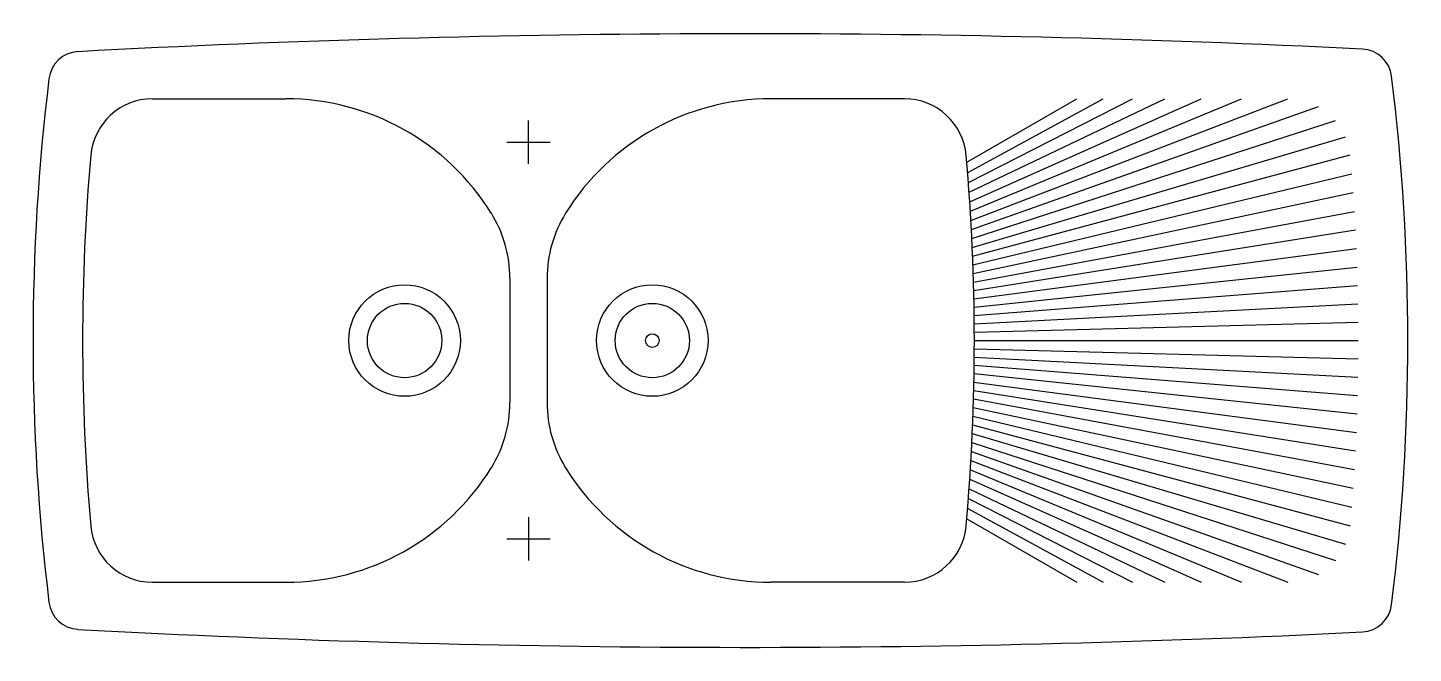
# Model space of a CAD drawing. Extents: x 1466 to 2584, y -340 to 165.
import ezdxf

# ---------------------------------------------------------------- set-up
doc = ezdxf.new("R2010")
doc.units = 0
doc.header["$LTSCALE"] = 25
doc.header["$MEASUREMENT"] = 0
doc.layers.get('0').update_dxf_attribs({"linetype": 'CONTINUOUS'})

# ---------------------------------------------------------------- blocks, each defined once
blk = doc.blocks.new('A$C6A7A6D4D')
for p, q in [((95.9, 442.1), (203.7, 442.1)), ((703.1, 442.1), (595.3, 442.1)), ((753.4, 390.9), (842.2, 442.1)), ((754.1, 382.7), (863.6, 442.1)), ((754.7, 374.6), (887.2, 442.1)), ((755.3, 366.8), (913.3, 442.1)), ((755.8, 359), (942.5, 442.1)), ((756.3, 351.4), (975.3, 442.1)), ((756.7, 344), (1012.5, 442.1)), ((757.1, 336.6), (1037.4, 435.9)), ((399.5, 389.6), (399.5, 424.6)), ((757.5, 329.4), (1051, 424.7)), ((382, 407.1), (417, 407.1)), ((757.8, 322.2), (1059.2, 411.5)), ((758.1, 315.1), (1062.9, 396.8)), ((758.4, 308.1), (1064.2, 381.5)), ((758.6, 301.2), (1065.3, 366.4)), ((758.8, 294.3), (1066.3, 351.3)), ((759, 287.5), (1067.1, 336.3)), ((759.2, 280.7), (1067.9, 321.3)), ((759.3, 273.9), (1068.5, 306.4)), ((384.5, 297.1), (384.5, 197.1)), ((414.5, 297.1), (414.5, 197.1)), ((759.4, 267.2), (1068.9, 291.6)), ((759.4, 260.5), (1069.2, 276.7)), ((759.5, 253.8), (1069.4, 261.9)), ((759.5, 247.1), (1069.5, 247.1)), ((759.5, 240.5), (1069.4, 232.4)), ((759.4, 233.8), (1069.2, 217.6)), ((759.4, 227.1), (1068.9, 202.7)), ((759.2, 213.6), (1067.9, 173)), ((759.3, 220.4), (1068.5, 187.9)), ((759, 206.8), (1067.1, 158)), ((758.6, 193.1), (1065.3, 127.9)), ((758.8, 200), (1066.3, 143)), ((758.1, 179.2), (1062.9, 97.5)), ((758.4, 186.2), (1064.2, 112.8)), ((757.8, 172.1), (1059.2, 82.8)), ((757.1, 157.7), (1037.4, 58.4)), ((757.5, 164.9), (1051, 69.6)), ((756.7, 150.3), (1012.5, 52.1)), ((755.8, 135.3), (942.5, 52.1)), ((756.3, 142.9), (975.3, 52.1)), ((755.3, 127.5), (913.3, 52.1)), ((754.7, 119.7), (887.2, 52.1)), ((399.5, 104.6), (399.5, 69.6)), ((753.4, 103.4), (842.2, 52.1)), ((754.1, 111.6), (863.6, 52.1)), ((382, 87.1), (417, 87.1)), ((95.9, 52.1), (203.7, 52.1)), ((703.1, 52.1), (595.3, 52.1))]:
    blk.add_line(p, q)
for centre, radius in [((299.5, 247.1), 45), ((499.5, 247.1), 45), ((299.5, 247.1), 30), ((499.5, 247.1), 30), ((499.5, 247.1), 5.5)]:
    blk.add_circle(centre, radius)
for centre, radius, start, end in [((574.2, -9505.4), 10000, 87.14215, 93.08647), ((1071.6, 457.2), 25, 7.0366, 87.1422), ((37.1, 455.2), 25, 93.0865, 173.0328), ((-630.5, 247.1), 1740, 352.9634, 7.0366), ((1739.5, 247.1), 1740, 173.0328, 186.9672), ((95.9, 392.1), 50, 90, 174.9584), ((203.7, 247.1), 195, 31.7569, 90), ((595.3, 247.1), 195, 90, 148.2431), ((703.1, 392.1), 50, 5.0416, 90), ((1739.5, 247.1), 1700, 174.9584, 185.0416), ((-940.5, 247.1), 1700, 354.9584, 5.0416), ((284.5, 297.1), 100, 0, 31.7569), ((514.5, 297.1), 100, 148.2431, 180), ((284.5, 197.1), 100, 328.2431, 0), ((514.5, 197.1), 100, 180, 211.7569), ((203.7, 247.1), 195, 270, 328.2431), ((595.3, 247.1), 195, 211.7569, 270), ((95.9, 102.1), 50, 185.0416, 270), ((703.1, 102.1), 50, 270, 354.9584), ((37.1, 39.1), 25, 186.9672, 266.9135), ((1071.6, 37.1), 25, 272.8578, 352.9634), ((574.2, 9999.6), 10000, 266.91353, 272.85785)]:
    blk.add_arc(centre, radius, start, end)

msp = doc.modelspace()

# ---------------------------------------------------------------- block references
msp.add_blockref('A$C6A7A6D4D', (1470.5, -334.5))

doc.saveas('drawing.dxf')
